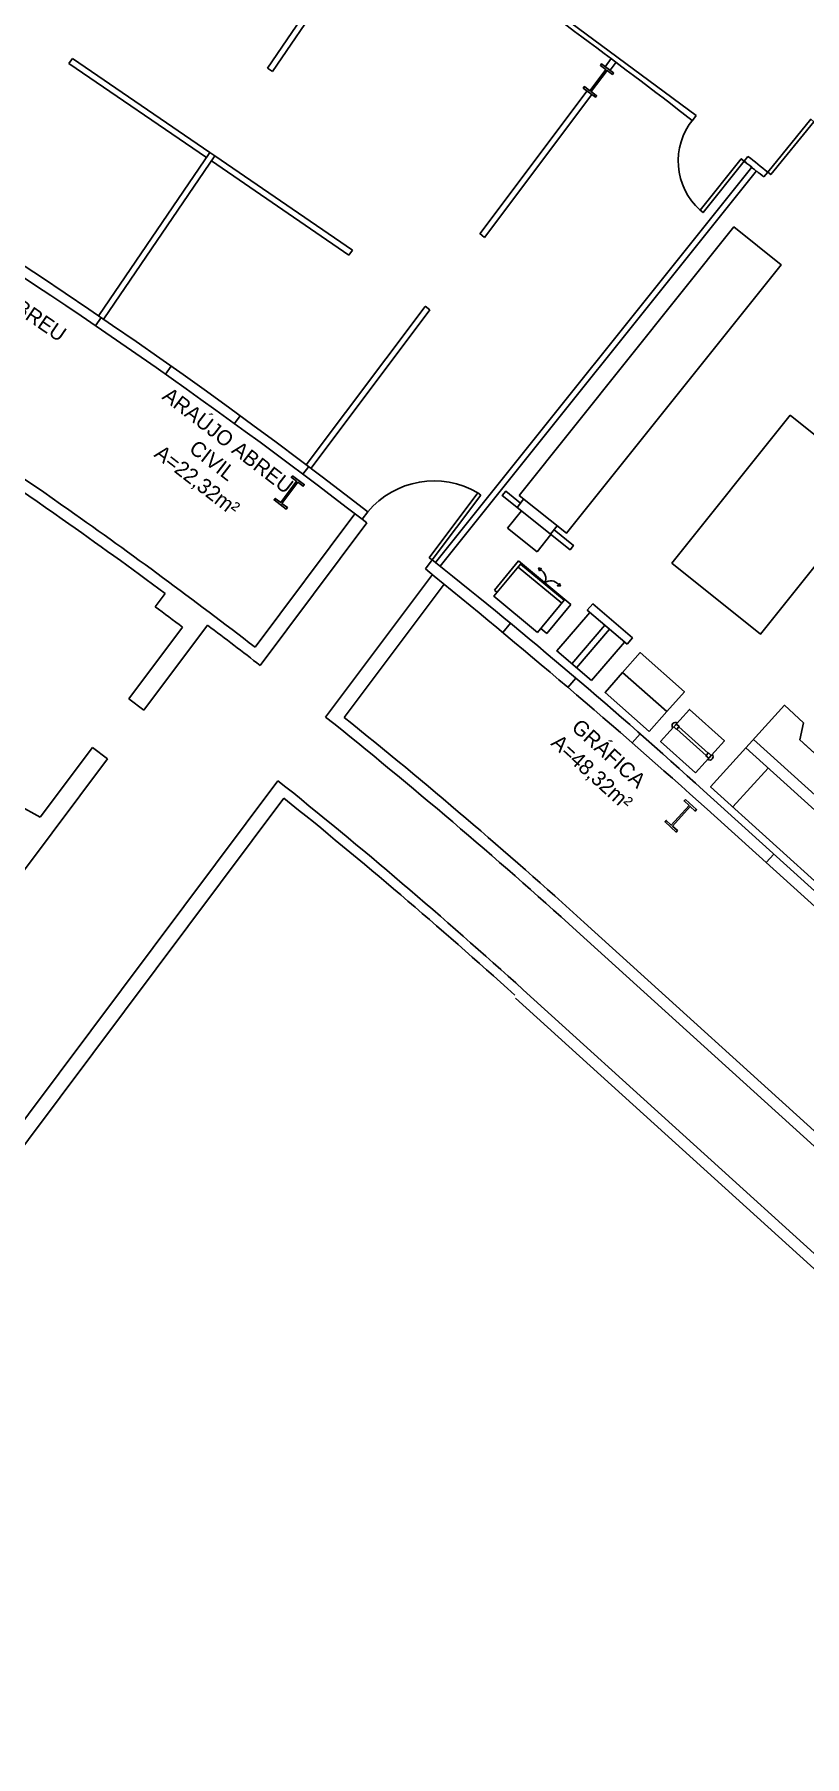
# Model space of a CAD drawing. Extents: x -15 to 8521, y -5327 to 1905.
# Drawn here: x 5551 to 6569, y -3150 to -876 of the extents above; entities that cross this region are included whole.
import ezdxf

# ---------------------------------------------------------------- set-up
doc = ezdxf.new("R2010")
doc.units = 0
doc.linetypes.add('HIDDEN', pattern=[0.375, 0.25, -0.125])
for name, color, linetype in [('AR-DIV', 2, 'Continuous'), ('AR-EQP', 1, 'Continuous'), ('AR-ESQ', 2, 'Continuous'), ('AR-EST', 4, 'Continuous'), ('AR-PAR-ALV', 5, 'Continuous'), ('AR-POR', 1, 'Continuous'), ('AR-TXT', 2, 'Continuous')]:
    doc.layers.add(name, color=color, linetype=linetype)
doc.styles.add('1-125', font='stylu.ttf', dxfattribs={"height": 0.2})

# ---------------------------------------------------------------- blocks, each defined once
blk = doc.blocks.new('porta')
at = {"color": 2}
blk.add_lwpolyline([(0, 0), (0, 0.9), (0.05, 0.9), (0.05, 0)], close=True, dxfattribs=at)
at = {"color": 1}
blk.add_arc((0, 0.001), 0.9, 359.3457, 86.819, dxfattribs=at)
blk = doc.blocks.new('PORTA 2')
at = {"color": 2}
for p, q in [((61.246, -14.993), (60.579, -15.829)), ((61.283, -15.023), (61.246, -14.993)), ((60.616, -15.859), (61.283, -15.023)), ((60.616, -15.859), (60.579, -15.829))]:
    blk.add_line(p, q, dxfattribs=at)
at = {"color": 1}
blk.add_arc((60.637, -15.959), 1.142, 57.7788, 138.1806, dxfattribs=at)
blk = doc.blocks.new('canon 1')
at = {"color": 1}
for p, q in [((281.613, -163.674), (281.613, -163.174)), ((281.613, -163.174), (281.905, -163.174)), ((281.905, -163.101), (282.045, -163.101)), ((281.905, -163.674), (281.613, -163.674)), ((281.905, -163.668), (282.045, -163.668))]:
    blk.add_line(p, q, dxfattribs=at)
blk.add_lwpolyline([(281.978, -163.668), (281.978, -163.997), (281.905, -163.997), (281.905, -162.851), (281.978, -162.851), (281.978, -163.101)], dxfattribs=at)
at = {"color": 2}
blk.add_lwpolyline([(282.045, -163.024), (282.045, -163.824), (286.585, -163.824), (286.585, -163.024), (282.045, -163.024)], dxfattribs=at)
blk = doc.blocks.new('armcan')
at = {"color": 1}
for p, q in [((272.536, -164.347), (272.432, -164.347)), ((272.432, -164.347), (272.432, -164.847)), ((273.332, -164.347), (273.286, -164.347)), ((273.332, -164.847), (273.332, -164.347)), ((272.432, -164.847), (273.332, -164.847))]:
    blk.add_line(p, q, dxfattribs=at)
at = {"color": 2}
blk.add_line((272.536, -164.782), (273.286, -164.782), dxfattribs=at)
at = {"color": 1, "ltscale": 0.03}
blk.add_line((272.882, -164.832), (272.882, -164.847), dxfattribs=at)
at = {"color": 1, "linetype": 'HIDDEN', "ltscale": 0.005}
blk.add_line((272.882, -164.832), (272.882, -164.847), dxfattribs=at)
at = {"color": 2}
blk.add_lwpolyline([(272.536, -164.282), (272.536, -164.832), (273.286, -164.832), (273.286, -164.282), (272.536, -164.282)], dxfattribs=at)
at = {"color": 1}
for points in [[(272.692, -164.943), (272.726, -164.923), (272.726, -164.962)], [(273.071, -164.943), (273.037, -164.923), (273.037, -164.962)]]:
    blk.add_lwpolyline(points, close=True, dxfattribs=at)
for centre, start, end in [((272.758, -164.819), 255.7196, 347.6451), ((273.006, -164.819), 192.3549, 284.2804)]:
    blk.add_arc(centre, 0.127, start, end, dxfattribs=at)
blk = doc.blocks.new('1')
at = {"color": 2}
for p, q in [((279.965, -168.577), (279.965, -167.907)), ((280.049, -168.577), (280.049, -167.907))]:
    blk.add_line(p, q, dxfattribs=at)
at = {"color": 1}
for points in [[(279.707, -167.907), (279.707, -168.577)], [(280.307, -168.577), (280.307, -167.907), (279.707, -167.907)]]:
    blk.add_lwpolyline(points, dxfattribs=at)
blk.add_lwpolyline([(279.661, -168.577), (280.353, -168.577), (280.353, -168.687), (279.661, -168.687)], close=True, dxfattribs=at)
blk = doc.blocks.new('2')
at = {"color": 2}
blk.add_lwpolyline([(282.027, -167.144), (282.027, -167.494), (282.807, -167.494), (282.807, -167.144), (282.027, -167.144)], dxfattribs=at)
at = {"color": 1}
blk.add_lwpolyline([(282.027, -167.494), (282.027, -167.844), (282.807, -167.844), (282.807, -167.494)], dxfattribs=at)
blk = doc.blocks.new('3')
at = {"color": 1}
blk.add_lwpolyline([(283.818, -165.546), (283.818, -166.116), (284.438, -166.116), (284.438, -165.546), (283.818, -165.546)], dxfattribs=at)
at = {"color": 2}
for points in [[(283.818, -165.806), (283.868, -165.806), (283.868, -165.856), (283.818, -165.856)], [(283.868, -165.811), (284.388, -165.811), (284.388, -165.851), (283.868, -165.851)], [(284.388, -165.806), (284.438, -165.806), (284.438, -165.856), (284.388, -165.856)]]:
    blk.add_lwpolyline(points, close=True, dxfattribs=at)
for centre, start, end in [((283.822, -165.831), 95.7918, 264.2082), ((284.433, -165.831), 275.7918, 84.2082)]:
    blk.add_arc(centre, 0.0444, start, end, dxfattribs=at)
blk = doc.blocks.new('4')
at = {"color": 2}
for p, q in [((276.185, -167.687), (276.185, -166.994)), ((274.483, -167.687), (276.583, -167.687)), ((274.483, -167.837), (276.583, -167.837))]:
    blk.add_line(p, q, dxfattribs=at)
at = {"color": 1}
for points in [[(274.483, -166.994), (274.483, -168.444), (274.825, -168.444)], [(276.241, -168.444), (276.583, -168.444), (276.583, -166.994), (274.483, -166.994), (274.483, -166.994)], [(274.825, -168.444), (274.943, -168.244), (276.049, -168.244)], [(276.241, -168.444), (276.124, -168.244), (275.018, -168.244)]]:
    blk.add_lwpolyline(points, dxfattribs=at)

msp = doc.modelspace()

# ---------------------------------------------------------------- linework, layer by layer
at = {"layer": 'AR-DIV'}
for p, q in [((5859.002, -920.452), (6013.292, -694.245)), ((5865.616, -924.963), (6020.311, -698.167)), ((5601.382, -907.793), (5596.873, -914.409)), ((5783.166, -1031.707), (5601.382, -907.793)), ((6313.197, -907.936), (6305.247, -918.515)), ((5778.656, -1038.323), (5596.873, -914.409)), ((5859.002, -920.452), (5865.616, -924.963)), ((6319.593, -912.741), (6311.642, -923.323)), ((6281.218, -950.493), (6139.544, -1139.035)), ((6287.612, -955.301), (6145.938, -1143.843)), ((6420.35, -989.415), (6425.293, -983.123)), ((5783.166, -1031.707), (5636.406, -1247.007)), ((5789.781, -1036.217), (5643.018, -1251.526)), ((5783.166, -1031.707), (5778.656, -1038.323)), ((5783.166, -1031.707), (5789.781, -1036.217)), ((5785.251, -1042.829), (5966.744, -1167.168)), ((5789.776, -1036.224), (5971.269, -1160.563)), ((6488.768, -1043.167), (6493.767, -1036.921)), ((6080.992, -1573.157), (6498.73, -1051.095)), ((6087.249, -1578.141), (6504.956, -1056.12)), ((6514.916, -1064.049), (6519.923, -1057.792)), ((6139.479, -1138.987), (6145.938, -1143.843)), ((5971.269, -1160.563), (5966.744, -1167.168)), ((6067.456, -1234.969), (5910.373, -1444.017)), ((6073.761, -1239.71), (5916.673, -1448.763)), ((6067.362, -1234.898), (6073.761, -1239.71))]:
    msp.add_line(p, q, dxfattribs=at)
msp.add_lwpolyline([(6144.944, -775.397), (6425.293, -983.123)], dxfattribs=at)
for centre, radius, start, end in [((1252.675, -7649.179), 8429.308, 52.1901858, 54.840991), ((1512.795, -7302.996), 7996.345, 51.3700694, 51.5532493), ((2741.614, -5760.657), 6024.606, 51.4184101, 51.5394902), ((1510.03, -7309.6), 8011.5, 51.2930176, 51.5323341), ((2757.801, -5773.609), 6024.606, 51.4184101, 51.5394902)]:
    msp.add_arc(centre, radius, start, end, dxfattribs=at)
at = {"layer": 'AR-EQP', "color": 1}
msp.add_lwpolyline([(6549.545, -1378.674), (6393.351, -1573.875), (6510.471, -1667.591), (6666.665, -1472.39), (6549.545, -1378.674)], dxfattribs=at)
at = {"layer": 'AR-ESQ'}
for p, q in [((5632.077, -1260.54), (5639.498, -1249.683)), ((5724.366, -1324.471), (5731.862, -1313.856)), ((5815.663, -1389.809), (5823.226, -1379.441)), ((5905.93, -1456.562), (5913.569, -1446.423)), ((5991.631, -1506.061), (5984.129, -1516.077)), ((6076.667, -1569.725), (6067.652, -1581.402)), ((6080.992, -1573.157), (6076.667, -1569.725)), ((6169.946, -1665.613), (6180.061, -1653.362)), ((6255.775, -1737.96), (6266.261, -1725.65)), ((6341.011, -1811.379), (6351.35, -1799.241)), ((6435.283, -1874.15), (7537.369, -2872.79)), ((6440.031, -1898.695), (6966.162, -2375.441)), ((6517.847, -1969.192), (6527.926, -1958.068))]:
    msp.add_line(p, q, dxfattribs=at)
for centre, radius, start, end in [((1514.05, -7285.948), 7311.349, 52.2356563, 90.0314999), ((1515.838, -7301.734), 7310.229, 52.3209193, 58.3707977), ((-569.175, -9747.616), 10523.047, 48.2346618, 50.8986284), ((1587.142, -7221.76), 7218.13, 47.80456, 51.4953502)]:
    msp.add_arc(centre, radius, start, end, dxfattribs=at)
at = {"layer": 'AR-EST'}
for points in [[(6300.325, -914.814), (6316.31, -926.833), (6314.808, -928.832), (6307.615, -923.423), (6286.58, -951.397), (6293.774, -956.806), (6292.271, -958.804), (6276.286, -946.784), (6277.788, -944.786), (6284.982, -950.195), (6306.016, -922.221), (6298.823, -916.812), (6300.325, -914.814)], [(5891.961, -1458.541), (5907.946, -1470.56), (5906.444, -1472.558), (5899.251, -1467.15), (5878.216, -1495.124), (5885.41, -1500.533), (5883.907, -1502.531), (5867.922, -1490.511), (5869.424, -1488.513), (5876.618, -1493.922), (5897.652, -1465.948), (5890.459, -1460.539), (5891.961, -1458.541)], [(6411.085, -1885.961), (6425.906, -1899.391), (6424.227, -1901.243), (6417.558, -1895.2), (6394.057, -1921.136), (6400.726, -1927.179), (6399.047, -1929.032), (6384.227, -1915.603), (6385.905, -1913.75), (6392.574, -1919.793), (6416.076, -1893.857), (6409.407, -1887.814), (6411.085, -1885.961)]]:
    msp.add_lwpolyline(points, dxfattribs=at)
msp.add_lwpolyline([(6276.286, -946.784), (6277.788, -944.786), (6284.982, -950.195), (6306.016, -922.221), (6298.823, -916.812), (6300.325, -914.814), (6316.31, -926.833), (6314.808, -928.832), (6307.615, -923.423), (6286.58, -951.397), (6293.774, -956.806), (6292.271, -958.804)], close=True, dxfattribs=at)
at = {"layer": 'AR-PAR-ALV'}
for p, q in [((5974.592, -1508.73), (5842.696, -1684.833)), ((5990.426, -1520.952), (5849.532, -1709.069)), ((5990.426, -1520.952), (5984.129, -1516.077)), ((6076.929, -1588.95), (5935.983, -1777.136)), ((5558.873, -1909.48), (5004.769, -1603.304)), ((5723.988, -1614.007), (5710.78, -1631.594)), ((6092.437, -1601.608), (5960.589, -1777.645)), ((5746.867, -1658.478), (5675.874, -1753.265)), ((5780.032, -1655.901), (5695.884, -1768.251)), ((5675.874, -1753.265), (5695.884, -1768.251)), ((5627.957, -1817.243), (5558.873, -1909.48)), ((5627.957, -1817.243), (5647.966, -1832.229)), ((5647.966, -1832.229), (5416.139, -2141.756)), ((5873.006, -1861.221), (5063.213, -2942.426)), ((5880.787, -1884.194), (5068.781, -2968.353)), ((6267.414, -2059.408), (7361.318, -3050.633)), ((6277.486, -2048.292), (7371.39, -3039.517)), ((6196.91, -2137.216), (7290.814, -3128.441)), ((6186.838, -2148.331), (7291.857, -3149.628))]:
    msp.add_line(p, q, dxfattribs=at)
for centre, radius, start, end in [((1510.03, -7309.6), 7100, 54.8592255, 56.59743), ((1510.03, -7309.6), 7085, 54.8592255, 56.59743), ((1510.03, -7309.6), 7085, 53.5036311, 54.8592255), ((1510.03, -7309.6), 7100, 52.3935291, 54.8592255), ((1509.287, -7309.043), 7063, 53.1323318, 53.4973793), ((1510.03, -7309.6), 7085, 52.2301334, 52.9377796), ((1510.03, -7309.6), 7085, 47.8191667, 51.340305), ((1510.03, -7309.6), 7100, 47.8191667, 51.1826814), ((1510.03, -7309.6), 6980, 47.8191667, 51.3128047), ((1517.037, -7310.155), 6963, 47.8951788, 51.1925265)]:
    msp.add_arc(centre, radius, start, end, dxfattribs=at)

# ---------------------------------------------------------------- block references
at = {"layer": 'AR-EQP'}
for name, p, xscale, yscale, zscale, rotation in [('canon 1', (-24158.965, -13321.394), 99.99999999999999, 99.99999999999999, 99.99999999999999, 51.33423611106585), ('armcan', (16743.508, -31695.669), 100, 100, 100, 140.3999585006096), ('1', (16574.93, -32687.737), 100, 100, 100, 139.3585734142648), ('2', (16407.159, -33003.44), 100, 100, 100, 138.4934826893708), ('3', (16399.558, -33157.209), 99.99999999999999, 99.99999999999999, 99.99999999999999, 137.9276586785062), ('4', (15726.909, -32815.658), 100, 100, 100, 137.8191666667036)]:
    msp.add_blockref(name, p, dxfattribs=dict(at, xscale=xscale, yscale=yscale, zscale=zscale, rotation=rotation))
at = {"layer": 'AR-POR'}
for name, p, xscale, yscale, zscale, rotation in [('porta', (6488.778, -1043.155), 96.6709704122587, 96.6709704122587, 96.6709704122587, 141.3342361113634), ('porta', (6519.929, -1057.797), 100.0450589954897, 100.0450589954897, 100.0450589954897, 320.858732751358), ('PORTA 2', (-30.366, -168.713), 99.99999999999999, 99.99999999999999, 99.99999999999999, 1.741307214270857)]:
    msp.add_blockref(name, p, dxfattribs=dict(at, xscale=xscale, yscale=yscale, zscale=zscale, rotation=rotation))

# ---------------------------------------------------------------- texts
at = {"layer": 'AR-TXT', "char_height": 20, "attachment_point": 5, "style": '1-125'}
for s, insert, rotation in [('ARAÚJO ABREU \\PREDE\\PA=22,66m²', (5484.304, -1244.747), 325.536032), ('ARAÚJO ABREU\\PCIVIL\\PA=22,32m²', (5785.529, -1439.812), 322.248937), ('GRÁFICA\\PA=48,32m²', (6297.728, -1838.954), 317.86462)]:
    msp.add_mtext(s, dxfattribs=dict(at, insert=insert, rotation=rotation))

doc.saveas('drawing.dxf')
